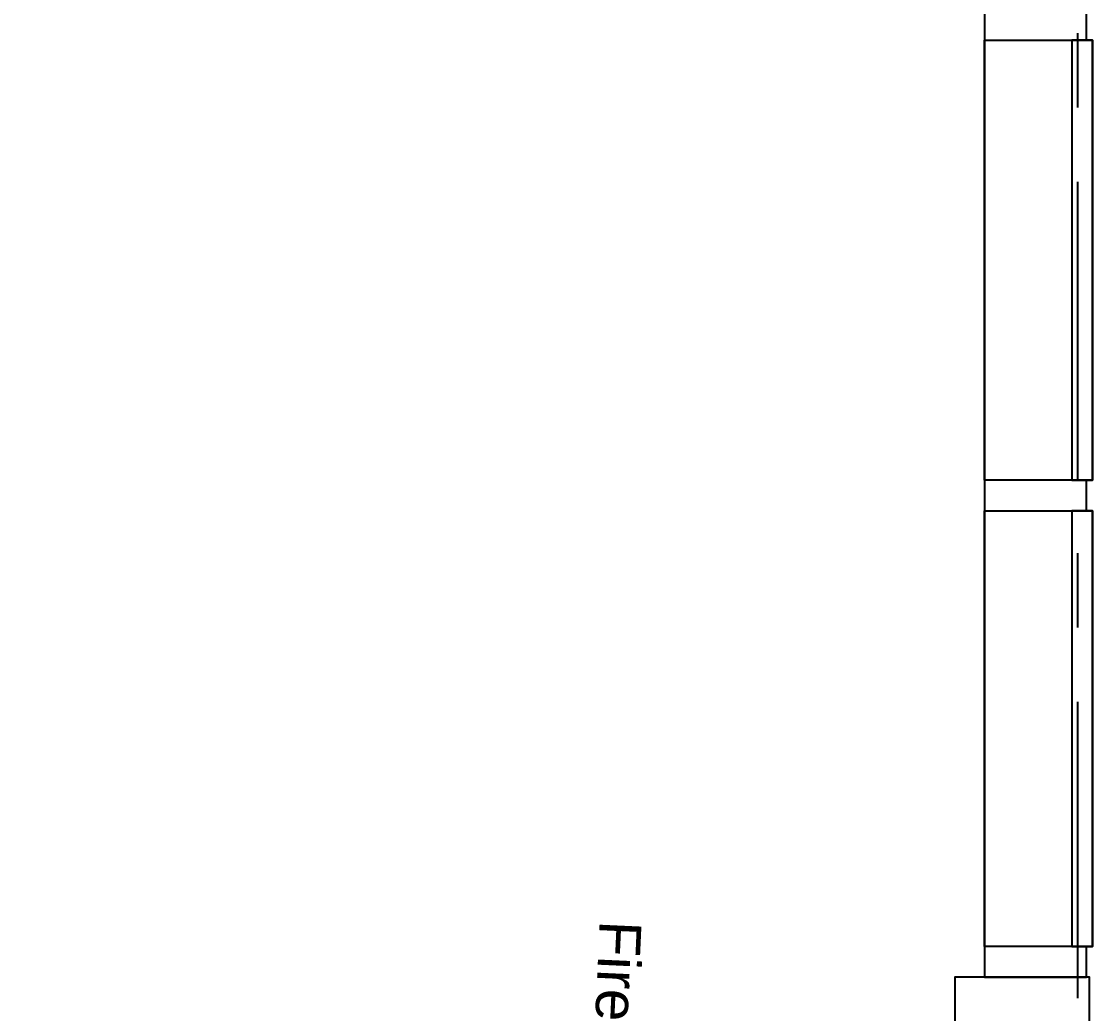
# Model space of a CAD drawing. Header units: inches. Extents: x -1841 to -80, y -100 to 1021.
# Drawn here: x -1218.2 to -1128.7, y 733.2 to 816.1 of the extents above; entities that cross this region are included whole.
import ezdxf

# ---------------------------------------------------------------- set-up
doc = ezdxf.new("R2010")
doc.units = ezdxf.units.IN
doc.header["$MEASUREMENT"] = 0
doc.layers.add('PDF_Geometry', color=7, linetype='Continuous', true_color=0x777777)
doc.styles.get("Standard").update_dxf_attribs({"font": 'arial.ttf'})

msp = doc.modelspace()

# ---------------------------------------------------------------- linework, layer by layer
at = {"layer": 'PDF_Geometry', "color": 7, "lineweight": 25}
for points in [[(-1137.746, 817.106), (-1137.746, 814.542), (-1129.225, 814.542), (-1129.225, 817.106)], [(-1130.466, 814.542), (-1130.466, 777.812), (-1128.729, 777.812), (-1128.729, 814.542)], [(-1129.225, 814.542), (-1128.729, 814.542)], [(-1129.225, 814.542), (-1128.729, 814.542)], [(-1137.746, 777.812), (-1137.746, 775.247), (-1129.225, 775.247), (-1129.225, 777.812)], [(-1129.225, 777.812), (-1128.729, 777.812)], [(-1129.225, 777.812), (-1128.729, 777.812)], [(-1130.466, 775.247), (-1130.466, 738.848), (-1128.729, 738.848), (-1128.729, 775.247)], [(-1129.225, 775.247), (-1128.729, 775.247)], [(-1129.225, 775.247), (-1128.729, 775.247)], [(-1137.746, 738.848), (-1137.746, 736.283), (-1129.225, 736.283), (-1129.225, 738.848)], [(-1129.225, 738.848), (-1128.729, 738.848)], [(-1129.225, 738.848), (-1128.729, 738.848)], [(-1140.228, 640.57), (-1171.829, 640.57), (-1371.859, 640.57), (-1371.859, 631.387), (-1173.897, 631.387), (-1173.897, 631.139), (-1164.963, 629.154), (-1164.466, 631.387), (-1128.977, 631.387), (-1128.977, 640.57), (-1128.977, 736.283), (-1140.228, 736.283)]]:
    msp.add_lwpolyline(points, close=True, dxfattribs=at)
for points in [[(-1129.97, 808.916), (-1129.97, 815.121)], [(-1137.746, 777.812), (-1137.746, 814.542), (-1137.746, 777.812)], [(-1137.746, 777.812), (-1137.746, 814.542), (-1137.746, 777.812)], [(-1128.729, 814.542), (-1128.729, 777.812), (-1128.729, 814.542)], [(-1128.729, 814.542), (-1128.729, 777.812), (-1128.729, 814.542)], [(-1129.97, 777.894), (-1129.97, 802.712)], [(-1137.746, 738.848), (-1137.746, 775.247), (-1137.746, 738.848)], [(-1137.746, 738.848), (-1137.746, 775.247), (-1137.746, 738.848)], [(-1128.729, 775.247), (-1128.729, 738.848), (-1128.729, 775.247)], [(-1128.729, 775.247), (-1128.729, 738.848), (-1128.729, 775.247)], [(-1129.97, 765.486), (-1129.97, 771.69)], [(-1129.97, 734.546), (-1129.97, 759.281)]]:
    msp.add_lwpolyline(points, dxfattribs=at)

# ---------------------------------------------------------------- texts
at = {"color": 1, "lineweight": 25}
msp.add_text('Fire Alrm Booster Panel', height=3.50091, rotation=267.41158, dxfattribs=at).set_placement((-1169.893, 741.071))

doc.saveas('drawing.dxf')
